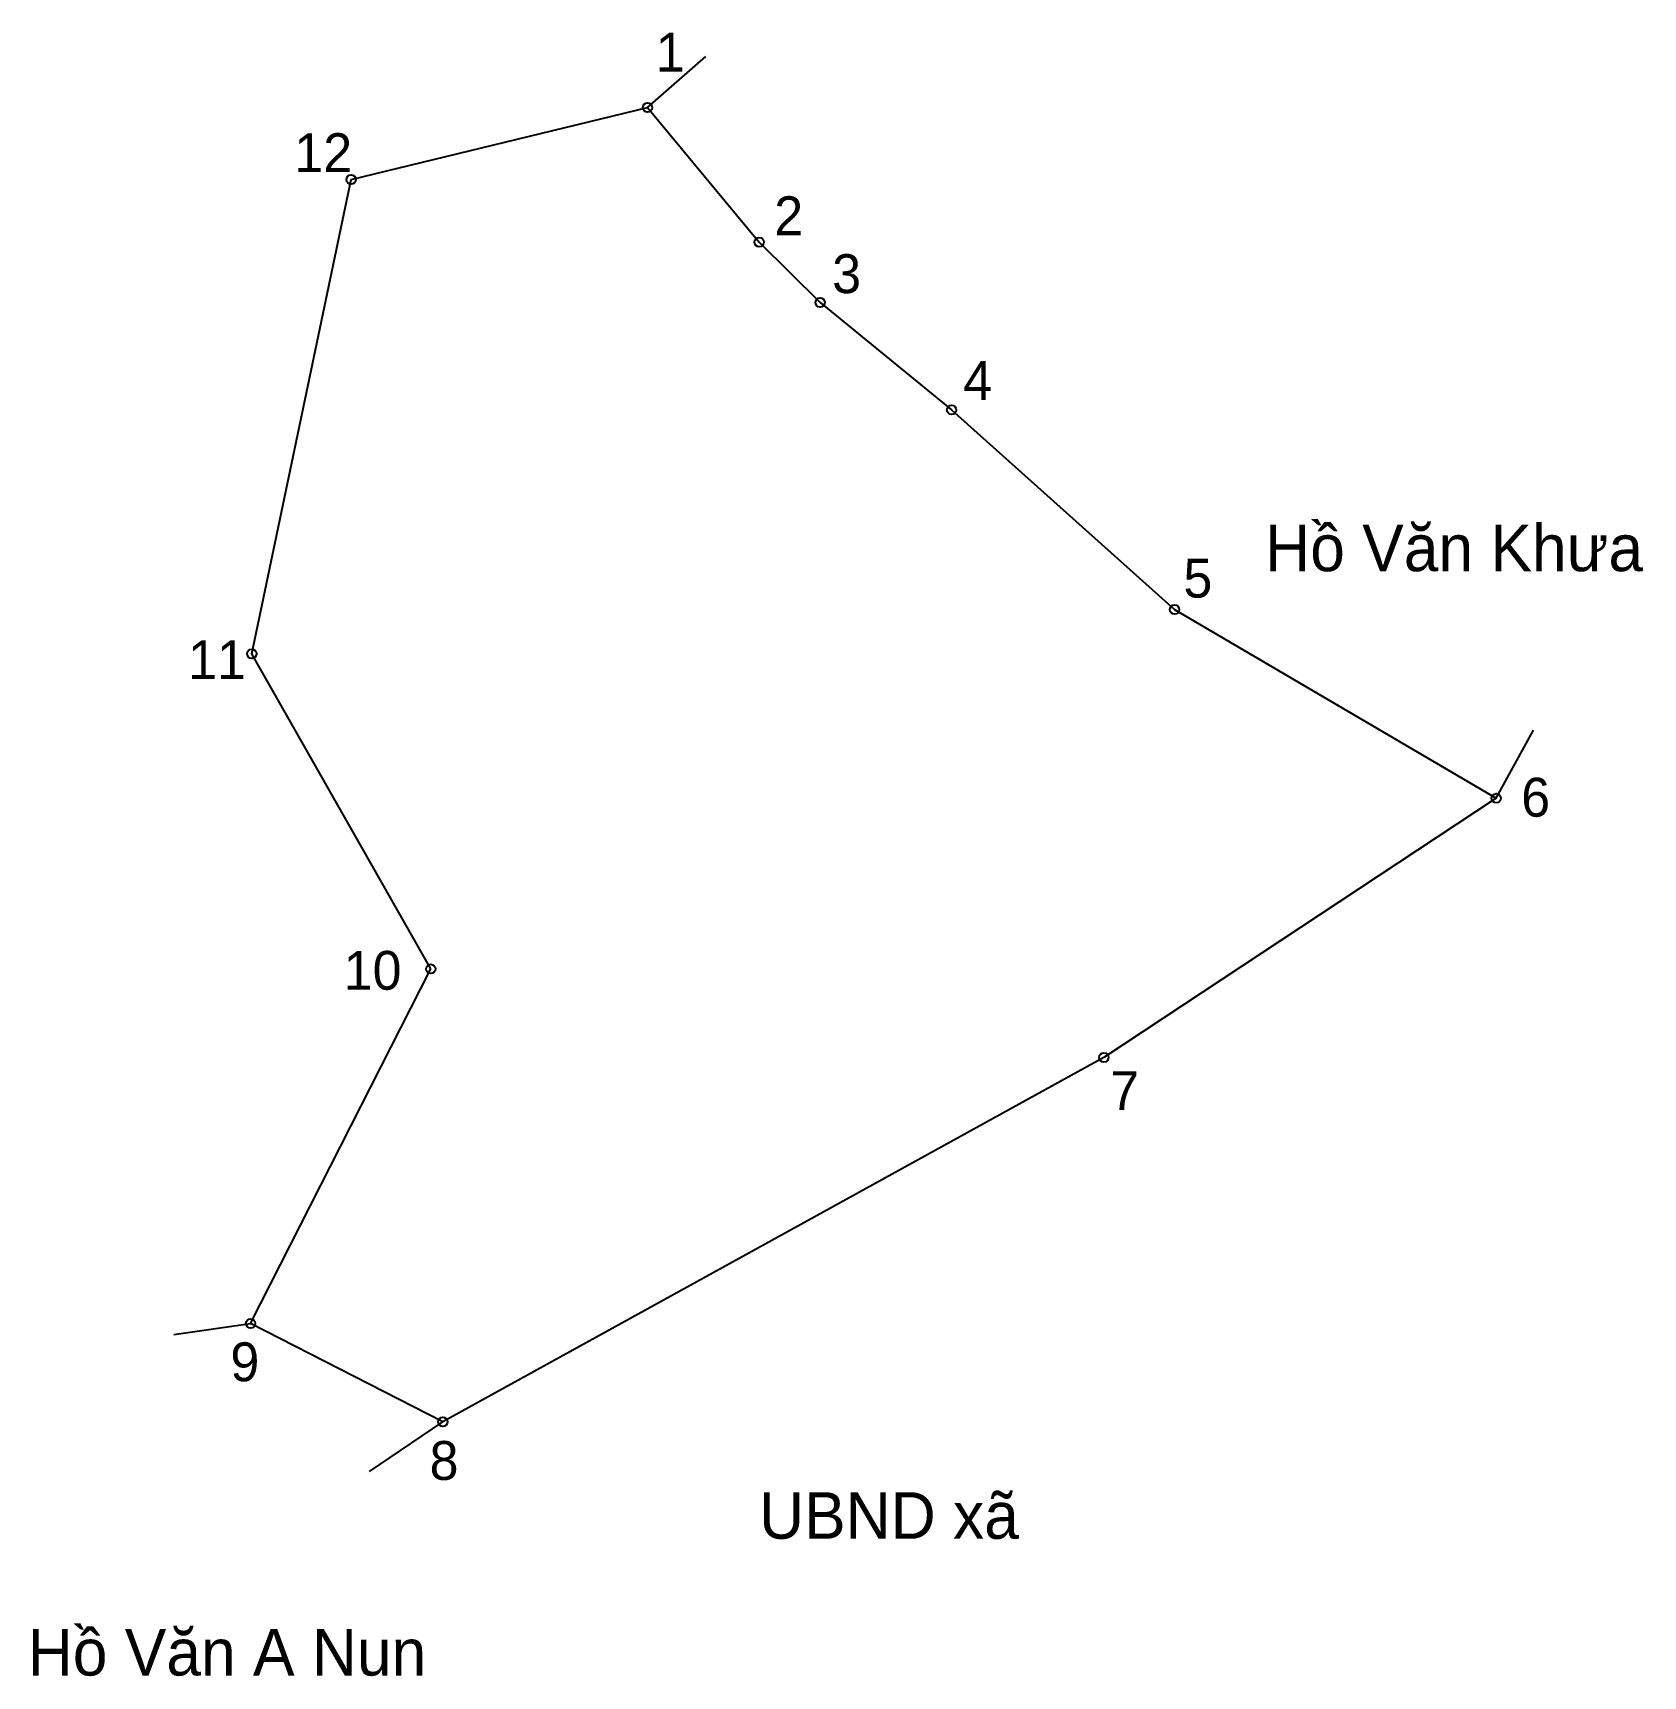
# Model space of a CAD drawing. Extents: x 547661 to 547782, y 1824827 to 1824950.
import ezdxf

# ---------------------------------------------------------------- set-up
doc = ezdxf.new("R2010")
doc.units = 0
for name, color, linetype in [('CanhThua', 7, 'Continuous'), ('MocDinhThua', 7, 'Continuous'), ('RauThua', 7, 'Continuous'), ('SoHieuDinhThua', 7, 'Continuous'), ('TenChuLanCan', 7, 'Continuous')]:
    doc.layers.add(name, color=color, linetype=linetype)

msp = doc.modelspace()

# ---------------------------------------------------------------- linework, layer by layer
at = {"layer": 'CanhThua'}
for p, q in [((547685.17, 1824938.92), (547707.27, 1824944.29)), ((547707.27, 1824944.29), (547715.6, 1824934.26)), ((547677.76, 1824903.55), (547685.17, 1824938.92)), ((547715.6, 1824934.26), (547720.14, 1824929.75)), ((547720.14, 1824929.75), (547729.95, 1824921.74)), ((547729.95, 1824921.74), (547746.57, 1824906.85)), ((547746.57, 1824906.85), (547770.56, 1824892.77)), ((547691.11, 1824880.04), (547677.76, 1824903.55)), ((547770.56, 1824892.77), (547741.3, 1824873.44)), ((547677.68, 1824853.6), (547691.11, 1824880.04)), ((547741.3, 1824873.44), (547692.01, 1824846.27)), ((547692.01, 1824846.27), (547677.68, 1824853.6))]:
    msp.add_line(p, q, dxfattribs=at)
at = {"layer": 'MocDinhThua'}
for centre in [(547707.27, 1824944.29), (547685.17, 1824938.92), (547715.6, 1824934.26), (547720.14, 1824929.75), (547729.95, 1824921.74), (547746.57, 1824906.85), (547677.76, 1824903.55), (547770.56, 1824892.77), (547691.11, 1824880.04), (547741.3, 1824873.44), (547677.68, 1824853.6), (547692.01, 1824846.27)]:
    msp.add_circle(centre, 0.348, dxfattribs=at)
at = {"layer": 'RauThua'}
for p, q in [((547707.27, 1824944.29), (547711.62, 1824948.1)), ((547770.56, 1824892.77), (547773.34, 1824897.85)), ((547671.96, 1824852.78), (547677.68, 1824853.6)), ((547686.53, 1824842.57), (547692.01, 1824846.27))]:
    msp.add_line(p, q, dxfattribs=at)

# ---------------------------------------------------------------- texts
at = {"layer": 'SoHieuDinhThua'}
for s, height, p in [('1', 2.9, (547707.89, 1824946.97)), ('12', 2.896, (547680.94, 1824939.48)), ('2', 2.9, (547716.72, 1824934.77)), ('3', 2.9, (547721.04, 1824930.45)), ('4', 2.9, (547730.81, 1824922.49)), ('5', 2.9, (547747.23, 1824907.74)), ('11', 2.896, (547673.02, 1824901.66)), ('6', 2.9, (547772.42, 1824891.4)), ('10', 2.896, (547684.62, 1824878.49)), ('7', 2.9, (547741.77, 1824869.51)), ('9', 2.9, (547676.17, 1824849.29)), ('8', 2.9, (547691.02, 1824841.93))]:
    msp.add_text(s, height=height, dxfattribs=at).set_placement(p)
at = {"layer": 'TenChuLanCan'}
for s, height, p in [('Hồ Văn Khưa', 3.4757, (547753.33, 1824909.71)), ('UBND xã', 3.476, (547715.59, 1824837.54)), ('Hồ Văn A Nun', 3.4757, (547661.06, 1824827.34))]:
    msp.add_text(s, height=height, dxfattribs=at).set_placement(p)

doc.saveas('drawing.dxf')
